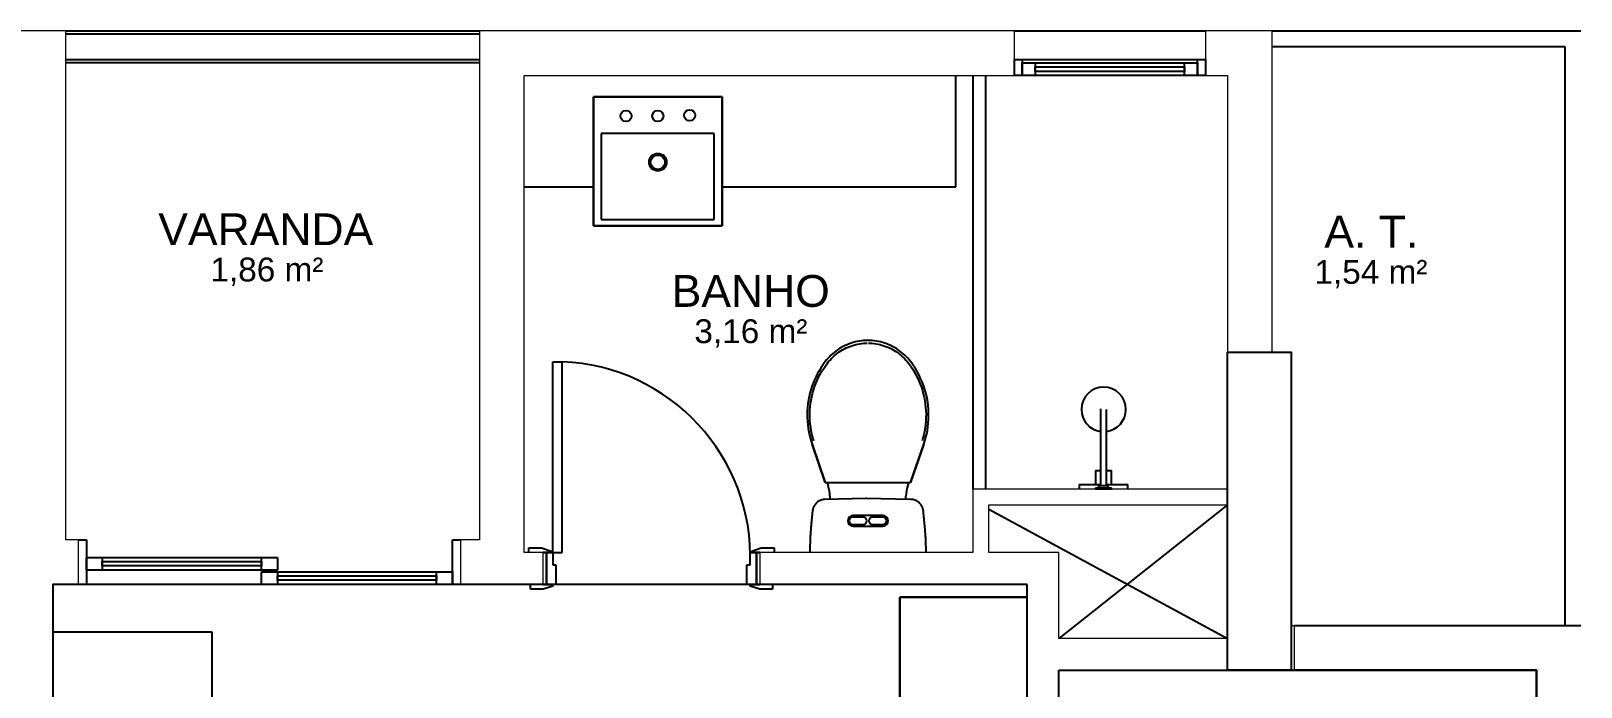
# Model space of a CAD drawing. Header units: centimetres. Extents: x -10.6 to 24.4, y 0 to 16.9.
# Drawn here: x 5.491 to 10.36, y 14.678 to 16.74 of the extents above; entities that cross this region are included whole.
import ezdxf

# ---------------------------------------------------------------- set-up
doc = ezdxf.new("R2010")
doc.units = ezdxf.units.CM
doc.layers.add('LANG-PAREDE', color=3, linetype='Continuous')
doc.layers.add('LANG-PILAR', color=31, linetype='Continuous')
doc.styles.add('Arial', font='arial.ttf', dxfattribs={"height": 7.5})
doc.styles.add('Arial_1', font='arial.ttf', dxfattribs={"height": 10})

msp = doc.modelspace()

# ---------------------------------------------------------------- linework, layer by layer
at = {"lineweight": 20}
for p, q in [((5.6, 16.74), (4.96, 16.74)), ((5.6, 15.14), (5.6, 16.74)), ((8.58, 16.74), (6.9, 16.74)), ((6.9, 16.74), (6.9, 15.14)), ((8.58, 16.65), (8.58, 16.74)), ((9.39, 16.74), (9.18, 16.74)), ((9.18, 16.74), (9.18, 16.65)), ((9.39, 15.73), (9.39, 16.74)), ((7.04, 16.6), (8.58, 16.6)), ((7.04, 15.1), (7.04, 16.6)), ((9.18, 16.6), (9.25, 16.6)), ((9.25, 16.6), (9.25, 15.73)), ((9.25, 14.73), (9.25, 15.73)), ((9.25, 15.73), (9.45, 15.73)), ((9.45, 15.73), (9.45, 14.73)), ((8.45, 15.3), (8.45, 15.1)), ((8.8346, 15.3), (8.45, 15.3)), ((9.25, 15.3), (8.8854, 15.3)), ((8.5, 15.1), (8.5, 15.25)), ((8.5, 15.25), (9.25, 15.25)), ((5.64, 15.14), (5.6, 15.14)), ((5.64, 15), (5.64, 15.14)), ((6.9, 15.14), (6.84, 15.14)), ((6.84, 15.14), (6.84, 15)), ((7.1, 15.1), (7.04, 15.1)), ((7.1, 15), (7.1, 15.1)), ((8.45, 15.1), (7.78, 15.1)), ((7.78, 15.1), (7.78, 15)), ((8.72, 15.1), (8.5, 15.1)), ((8.72, 14.83), (8.72, 15.1)), ((5.56, 12.83), (5.56, 15)), ((5.56, 15), (5.64, 15)), ((6.84, 15), (7.1, 15)), ((7.78, 15), (8.62, 15)), ((8.62, 15), (8.62, 12.62)), ((9.46, 14.87), (9.45, 14.87)), ((9.46, 14.73), (9.46, 14.87)), ((9.25, 14.83), (8.72, 14.83)), ((8.72, 11.12), (8.72, 14.73)), ((8.72, 14.73), (9.25, 14.73)), ((9.45, 14.73), (9.25, 14.73)), ((9.45, 14.73), (9.46, 14.73))]:
    msp.add_line(p, q, dxfattribs=at)
for p, q in [((5.6, 16.74), (6.9, 16.74)), ((6.9, 16.73), (5.6, 16.73)), ((8.58, 16.74), (9.18, 16.74)), ((9.39, 16.74), (10.36, 16.74)), ((10.31, 16.69), (9.39, 16.69)), ((10.31, 14.87), (10.31, 16.69)), ((5.6, 16.65), (6.9, 16.65)), ((6.9, 16.64), (5.6, 16.64)), ((8.58, 16.65), (8.605, 16.65)), ((8.58, 16.6), (8.58, 16.65)), ((8.605, 16.65), (8.605, 16.6)), ((8.605, 16.65), (9.155, 16.65)), ((8.605, 16.64), (8.645, 16.64)), ((8.605, 16.6), (8.605, 16.64)), ((8.645, 16.64), (8.645, 16.6)), ((8.645, 16.64), (9.115, 16.64)), ((8.645, 16.613), (8.645, 16.627)), ((8.645, 16.627), (9.115, 16.627)), ((9.115, 16.613), (8.645, 16.613)), ((9.115, 16.64), (9.155, 16.64)), ((9.115, 16.6), (9.115, 16.64)), ((9.115, 16.627), (9.115, 16.613)), ((9.155, 16.65), (9.18, 16.65)), ((9.155, 16.6), (9.155, 16.65)), ((9.155, 16.64), (9.155, 16.6)), ((9.18, 16.65), (9.18, 16.6)), ((8.3966, 16.25), (8.3966, 16.6)), ((8.45, 16.6), (8.45, 15.3)), ((8.49, 15.3), (8.49, 16.6)), ((8.605, 16.6), (8.58, 16.6)), ((8.645, 16.6), (8.605, 16.6)), ((9.115, 16.6), (8.645, 16.6)), ((9.155, 16.6), (9.115, 16.6)), ((9.18, 16.6), (9.155, 16.6)), ((7.2575, 16.5325), (7.6625, 16.5325)), ((7.2575, 16.1275), (7.2575, 16.5325)), ((7.6625, 16.5325), (7.2575, 16.5325)), ((7.2575, 16.5325), (7.2575, 16.1275)), ((7.6625, 16.5325), (7.6625, 16.1275)), ((7.6625, 16.1275), (7.6625, 16.5325)), ((7.6375, 16.4175), (7.2825, 16.4175)), ((7.2825, 16.4175), (7.2825, 16.1475)), ((7.6375, 16.1475), (7.6375, 16.4175)), ((7.04, 16.25), (7.2575, 16.25)), ((7.6625, 16.25), (8.3966, 16.25)), ((7.6625, 16.1275), (7.2575, 16.1275)), ((7.2575, 16.1275), (7.6625, 16.1275)), ((7.2825, 16.1475), (7.6375, 16.1475)), ((7.13, 15.7), (7.16, 15.7)), ((7.13, 15.1), (7.13, 15.7)), ((7.16, 15.1), (7.16, 15.7)), ((8.8506, 15.5096), (8.8506, 15.3111)), ((8.8694, 15.3111), (8.8694, 15.5096)), ((7.9444, 15.4414), (7.9862, 15.32)), ((7.9862, 15.32), (7.9444, 15.4414)), ((8.2538, 15.32), (8.2956, 15.4414)), ((8.2956, 15.4414), (8.2538, 15.32)), ((8.8346, 15.3586), (8.8346, 15.3143)), ((8.8346, 15.3586), (8.8506, 15.3586)), ((8.8694, 15.3586), (8.8854, 15.3586)), ((8.8854, 15.3143), (8.8854, 15.3586)), ((7.9915, 15.32), (7.9918, 15.319)), ((8.2482, 15.319), (7.9918, 15.319)), ((7.9918, 15.319), (7.995, 15.3098)), ((8.0021, 15.32), (8.2379, 15.32)), ((8.245, 15.3098), (8.2482, 15.319)), ((8.2482, 15.319), (8.2485, 15.32)), ((8.7838, 15.3143), (8.7838, 15.3)), ((8.7838, 15.3143), (8.8505, 15.3143)), ((8.8346, 15.3032), (8.8346, 15.3)), ((8.8346, 15.3032), (8.8854, 15.3032)), ((8.8854, 15.3), (8.8346, 15.3)), ((8.8448, 15.3111), (8.8448, 15.3032)), ((8.8448, 15.3111), (8.8752, 15.3111)), ((8.8695, 15.3143), (8.9362, 15.3143)), ((8.8752, 15.3032), (8.8752, 15.3111)), ((8.8854, 15.3), (8.8854, 15.3032)), ((8.9362, 15.3), (8.9362, 15.3143)), ((8.0005, 15.2772), (8.0005, 15.2678)), ((8.2395, 15.2678), (8.2395, 15.2772)), ((9.25, 15.25), (8.72, 14.83)), ((8.1665, 15.217), (8.0735, 15.217)), ((8.105, 15.212), (8.0735, 15.212)), ((8.1665, 15.212), (8.135, 15.212)), ((8.5, 15.2365), (9.25, 14.83)), ((8.0735, 15.188), (8.105, 15.188)), ((8.0735, 15.183), (8.1665, 15.183)), ((8.135, 15.188), (8.1665, 15.188)), ((5.64, 15.14), (5.665, 15.14)), ((5.665, 15.14), (5.665, 15)), ((6.815, 15), (6.815, 15.14)), ((6.815, 15.14), (6.84, 15.14)), ((7.055, 15.115), (7.095, 15.115)), ((7.055, 15.1), (7.055, 15.115)), ((7.095, 15.115), (7.125, 15.105)), ((7.125, 15.1), (7.1, 15.1)), ((7.1, 15.1), (7.11, 15.1)), ((7.11, 15), (7.11, 15.1)), ((7.11, 15.1), (7.13, 15.1)), ((7.11, 15.1), (7.11, 15)), ((7.125, 15.105), (7.125, 15.1)), ((7.13, 15.1), (7.16, 15.1)), ((7.13, 15.1), (7.13, 15.062)), ((7.75, 15.062), (7.75, 15.1)), ((7.75, 15.1), (7.77, 15.1)), ((7.755, 15.105), (7.785, 15.115)), ((7.755, 15.1), (7.755, 15.105)), ((7.78, 15.1), (7.755, 15.1)), ((7.77, 15.1), (7.77, 15)), ((7.77, 15), (7.77, 15.1)), ((7.77, 15.1), (7.78, 15.1)), ((7.785, 15.115), (7.825, 15.115)), ((7.825, 15.115), (7.825, 15.1)), ((5.665, 15.085), (5.715, 15.085)), ((5.665, 15.045), (5.665, 15.085)), ((5.715, 15.085), (5.715, 15.045)), ((5.715, 15.085), (6.215, 15.085)), ((5.715, 15.058), (5.715, 15.072)), ((5.715, 15.072), (6.215, 15.072)), ((6.215, 15.058), (5.715, 15.058)), ((6.215, 15.085), (6.265, 15.085)), ((6.215, 15.045), (6.215, 15.085)), ((6.215, 15.072), (6.215, 15.058)), ((6.265, 15.085), (6.265, 15.045)), ((7.13, 15.062), (7.14, 15.062)), ((7.14, 15.062), (7.14, 15)), ((7.74, 15.062), (7.75, 15.062)), ((7.74, 15), (7.74, 15.062)), ((5.665, 15), (5.64, 15)), ((5.715, 15.045), (5.665, 15.045)), ((6.215, 15.045), (5.715, 15.045)), ((6.265, 15.045), (6.215, 15.045)), ((6.215, 15.04), (6.265, 15.04)), ((6.215, 15), (6.215, 15.04)), ((6.265, 15), (6.215, 15)), ((6.265, 15.04), (6.265, 15)), ((6.265, 15.04), (6.765, 15.04)), ((6.265, 15.013), (6.265, 15.027)), ((6.265, 15.027), (6.765, 15.027)), ((6.765, 15.013), (6.265, 15.013)), ((6.765, 15), (6.265, 15)), ((6.765, 15.04), (6.815, 15.04)), ((6.765, 15), (6.765, 15.04)), ((6.765, 15.027), (6.765, 15.013)), ((6.815, 15), (6.765, 15)), ((6.815, 15.04), (6.815, 15)), ((6.84, 15), (6.815, 15)), ((7.06, 14.985), (7.06, 15)), ((7.1, 15), (7.13, 15)), ((7.11, 15), (7.1, 15)), ((7.14, 15), (7.11, 15)), ((7.13, 15), (7.13, 14.995)), ((7.77, 15), (7.74, 15)), ((7.75, 15), (7.78, 15)), ((7.75, 14.995), (7.75, 15)), ((7.78, 15), (7.77, 15)), ((7.82, 15), (7.82, 14.985)), ((7.1, 14.985), (7.06, 14.985)), ((7.13, 14.995), (7.1, 14.985)), ((7.78, 14.985), (7.75, 14.995)), ((7.82, 14.985), (7.78, 14.985)), ((8.22, 14.96), (8.62, 14.96)), ((8.22, 14.56), (8.22, 14.96)), ((8.22, 14.56), (8.22, 14.96)), ((8.22, 14.96), (8.62, 14.96)), ((8.62, 14.96), (8.22, 14.96)), ((8.22, 14.96), (8.22, 14.56)), ((10.36, 14.87), (9.46, 14.87)), ((6.06, 14.8499), (5.56, 14.8499)), ((6.06, 12.9547), (6.06, 14.8499)), ((10.22, 14.73), (9.46, 14.73)), ((10.22, 14.03), (10.22, 14.73))]:
    msp.add_line(p, q)
at = {"flags": 128}
for points in [[(8.2539, 15.7007), (8.2497, 15.706), (8.2453, 15.7111), (8.2407, 15.716), (8.2359, 15.7207), (8.2309, 15.7253), (8.2258, 15.7296), (8.2205, 15.7337), (8.215, 15.7376), (8.2094, 15.7413), (8.2036, 15.7448), (8.1977, 15.748), (8.1916, 15.751), (8.1855, 15.7537), (8.1792, 15.7562), (8.1729, 15.7585), (8.1665, 15.7605), (8.16, 15.7622), (8.1534, 15.7637), (8.1468, 15.7649), (8.1401, 15.7658), (8.1334, 15.7665), (8.1267, 15.7669), (8.12, 15.767), (8.1132, 15.7669), (8.1065, 15.7665), (8.0998, 15.7658), (8.0931, 15.7648), (8.0865, 15.7636), (8.08, 15.7622), (8.0735, 15.7604), (8.067, 15.7584), (8.0607, 15.7562), (8.0544, 15.7537), (8.0483, 15.751), (8.0422, 15.748), (8.0363, 15.7447), (8.0306, 15.7413), (8.0249, 15.7376), (8.0195, 15.7337), (8.0141, 15.7295), (8.009, 15.7252), (8.004, 15.7207), (7.9992, 15.7159), (7.9947, 15.711), (7.9903, 15.7059), (7.9861, 15.7007)], [(7.9927, 15.6957), (7.9967, 15.7007), (8.0009, 15.7055), (8.0053, 15.7102), (8.0098, 15.7147), (8.0145, 15.719), (8.0194, 15.7231), (8.0245, 15.7271), (8.0297, 15.7308), (8.035, 15.7343), (8.0405, 15.7376), (8.0461, 15.7406), (8.0519, 15.7435), (8.0577, 15.7461), (8.0637, 15.7485), (8.0697, 15.7506), (8.0758, 15.7525), (8.082, 15.7541), (8.0883, 15.7555), (8.0945, 15.7567), (8.1009, 15.7576), (8.1073, 15.7582), (8.1136, 15.7586), (8.118, 15.7587)], [(8.1221, 15.7587), (8.1264, 15.7586), (8.1328, 15.7582), (8.1392, 15.7576), (8.1455, 15.7567), (8.1518, 15.7555), (8.158, 15.7541), (8.1642, 15.7525), (8.1703, 15.7506), (8.1764, 15.7484), (8.1823, 15.7461), (8.1882, 15.7435), (8.1939, 15.7406), (8.1995, 15.7376), (8.205, 15.7343), (8.2103, 15.7308), (8.2156, 15.727), (8.2206, 15.7231), (8.2255, 15.719), (8.2302, 15.7147), (8.2348, 15.7102), (8.2391, 15.7055), (8.2433, 15.7006), (8.2473, 15.6957)], [(7.9861, 15.7007), (7.9796, 15.6917), (7.9734, 15.6825), (7.9675, 15.673), (7.9621, 15.6633), (7.957, 15.6534), (7.9524, 15.6432), (7.9481, 15.6329), (7.9443, 15.6225), (7.9409, 15.6119), (7.9379, 15.6012), (7.9354, 15.5903), (7.9333, 15.5794), (7.9316, 15.5684), (7.9304, 15.5573), (7.9296, 15.5462), (7.9292, 15.5351), (7.9293, 15.524), (7.9299, 15.5129), (7.9309, 15.5018), (7.9323, 15.4907), (7.9342, 15.4798), (7.9365, 15.4689), (7.9392, 15.4581), (7.9424, 15.4474), (7.9444, 15.4414)], [(7.9498, 15.4516), (7.9468, 15.4619), (7.9442, 15.4724), (7.942, 15.483), (7.9402, 15.4936), (7.9389, 15.5044), (7.938, 15.5151), (7.9376, 15.5259), (7.9375, 15.5367), (7.9379, 15.5475), (7.9388, 15.5583), (7.94, 15.569), (7.9417, 15.5797), (7.9438, 15.5902), (7.9464, 15.6007), (7.9493, 15.6111), (7.9527, 15.6214), (7.9565, 15.6315), (7.9607, 15.6415), (7.9652, 15.6512), (7.9702, 15.6608), (7.9755, 15.6702), (7.9813, 15.6794), (7.9873, 15.6883), (7.9927, 15.6957)], [(8.2473, 15.6957), (8.2536, 15.6869), (8.2597, 15.678), (8.2653, 15.6688), (8.2706, 15.6594), (8.2755, 15.6497), (8.28, 15.6399), (8.2841, 15.6299), (8.2878, 15.6198), (8.2911, 15.6095), (8.294, 15.5991), (8.2965, 15.5886), (8.2986, 15.578), (8.3002, 15.5673), (8.3014, 15.5566), (8.3021, 15.5458), (8.3025, 15.535), (8.3024, 15.5242), (8.3019, 15.5134), (8.3009, 15.5027), (8.2995, 15.492), (8.2977, 15.4813), (8.2955, 15.4708), (8.2928, 15.4603), (8.2902, 15.4516)], [(8.2956, 15.4414), (8.299, 15.4519), (8.302, 15.4627), (8.3046, 15.4735), (8.3067, 15.4844), (8.3084, 15.4954), (8.3096, 15.5065), (8.3104, 15.5176), (8.3108, 15.5287), (8.3107, 15.5399), (8.3102, 15.551), (8.3092, 15.5621), (8.3078, 15.5731), (8.3059, 15.5841), (8.3036, 15.595), (8.3009, 15.6058), (8.2977, 15.6164), (8.2941, 15.627), (8.2901, 15.6373), (8.2857, 15.6476), (8.2809, 15.6576), (8.2756, 15.6674), (8.27, 15.677), (8.264, 15.6864), (8.2577, 15.6956), (8.2539, 15.7007)], [(8.8506, 15.55), (8.8506, 15.55), (8.8506, 15.5499), (8.8506, 15.5497), (8.8506, 15.5495), (8.8506, 15.5492), (8.8506, 15.5488), (8.8506, 15.5484), (8.8506, 15.5479), (8.8506, 15.5474), (8.8506, 15.5468), (8.8506, 15.5462), (8.8506, 15.5454), (8.8506, 15.5447), (8.8506, 15.5438), (8.8506, 15.5429), (8.8506, 15.542), (8.8506, 15.541), (8.8506, 15.54), (8.8506, 15.5389), (8.8506, 15.5377), (8.8506, 15.5366), (8.8506, 15.5353), (8.8506, 15.5341), (8.8506, 15.5328), (8.8506, 15.5314), (8.8506, 15.53), (8.8506, 15.5286), (8.8506, 15.5272), (8.8506, 15.5257), (8.8506, 15.5242), (8.8506, 15.5227), (8.8506, 15.5212), (8.8506, 15.5196), (8.8506, 15.518), (8.8506, 15.5165), (8.8506, 15.5149), (8.8506, 15.5133), (8.8506, 15.5116), (8.8506, 15.51), (8.8506, 15.5096)], [(8.8694, 15.5096), (8.8694, 15.5112), (8.8694, 15.5128), (8.8694, 15.5144), (8.8694, 15.516), (8.8694, 15.5176), (8.8694, 15.5192), (8.8694, 15.5208), (8.8694, 15.5223), (8.8694, 15.5238), (8.8694, 15.5253), (8.8694, 15.5268), (8.8694, 15.5282), (8.8694, 15.5297), (8.8694, 15.5311), (8.8694, 15.5324), (8.8694, 15.5337), (8.8694, 15.535), (8.8694, 15.5362), (8.8694, 15.5374), (8.8694, 15.5386), (8.8694, 15.5397), (8.8694, 15.5407), (8.8694, 15.5417), (8.8694, 15.5427), (8.8694, 15.5436), (8.8694, 15.5444), (8.8694, 15.5452), (8.8694, 15.546), (8.8694, 15.5466), (8.8694, 15.5473), (8.8694, 15.5478), (8.8694, 15.5483), (8.8694, 15.5487), (8.8694, 15.5491), (8.8694, 15.5494), (8.8694, 15.5497), (8.8694, 15.5498), (8.8694, 15.5499), (8.8694, 15.55), (8.8694, 15.55)], [(7.9862, 15.32), (7.9866, 15.32), (7.9878, 15.32), (7.9897, 15.32), (7.9922, 15.32), (7.9952, 15.32), (7.9986, 15.32), (8.0021, 15.32)], [(8.2379, 15.32), (8.2414, 15.32), (8.2448, 15.32), (8.2478, 15.32), (8.2503, 15.32), (8.2522, 15.32), (8.2534, 15.32), (8.2538, 15.32)], [(7.985, 15.2674), (7.9833, 15.2673), (7.9817, 15.2672), (7.9801, 15.2669), (7.9785, 15.2667), (7.9769, 15.2663), (7.9753, 15.2659), (7.9737, 15.2654), (7.9722, 15.2649), (7.9706, 15.2642), (7.9691, 15.2636), (7.9677, 15.2629), (7.9662, 15.2621), (7.9648, 15.2612), (7.9634, 15.2603), (7.9621, 15.2594), (7.9608, 15.2584), (7.9596, 15.2573), (7.9583, 15.2562), (7.9572, 15.2551), (7.9561, 15.2539), (7.955, 15.2526), (7.954, 15.2514), (7.953, 15.25), (7.9521, 15.2487), (7.9512, 15.2473), (7.9504, 15.2458), (7.9497, 15.2444), (7.949, 15.2429), (7.9483, 15.2414), (7.9478, 15.2398), (7.9473, 15.2383), (7.9468, 15.2367), (7.9465, 15.2351), (7.9461, 15.2335), (7.9459, 15.2319), (7.9459, 15.2316)], [(7.985, 15.2674), (7.9833, 15.2673), (7.9817, 15.2672), (7.9801, 15.2669), (7.9785, 15.2667), (7.9769, 15.2663), (7.9753, 15.2659), (7.9737, 15.2654), (7.9722, 15.2649), (7.9706, 15.2642), (7.9691, 15.2636), (7.9677, 15.2629), (7.9662, 15.2621), (7.9648, 15.2612), (7.9634, 15.2603), (7.9621, 15.2594), (7.9608, 15.2584), (7.9596, 15.2573), (7.9583, 15.2562), (7.9572, 15.2551), (7.9561, 15.2539), (7.955, 15.2526), (7.954, 15.2514), (7.953, 15.25), (7.9521, 15.2487), (7.9512, 15.2473), (7.9504, 15.2458), (7.9497, 15.2444), (7.949, 15.2429), (7.9483, 15.2414), (7.9478, 15.2398), (7.9473, 15.2383), (7.9468, 15.2367), (7.9465, 15.2351), (7.9461, 15.2335), (7.9459, 15.2319)], [(8.255, 15.2674), (8.1135, 15.27), (7.985, 15.2674)], [(8.1165, 15.2699), (8.1135, 15.27), (8.0711, 15.2691)], [(8.2941, 15.2316), (8.2939, 15.2333), (8.2936, 15.2349), (8.2932, 15.2365), (8.2928, 15.2381), (8.2923, 15.2396), (8.2917, 15.2412), (8.2911, 15.2427), (8.2904, 15.2442), (8.2897, 15.2456), (8.2889, 15.2471), (8.2881, 15.2485), (8.2871, 15.2498), (8.2862, 15.2512), (8.2852, 15.2525), (8.2841, 15.2537), (8.283, 15.2549), (8.2818, 15.2561), (8.2806, 15.2572), (8.2794, 15.2582), (8.2781, 15.2592), (8.2767, 15.2602), (8.2754, 15.2611), (8.274, 15.262), (8.2725, 15.2627), (8.2711, 15.2635), (8.2696, 15.2642), (8.2681, 15.2648), (8.2665, 15.2653), (8.2649, 15.2658), (8.2634, 15.2662), (8.2618, 15.2666), (8.2602, 15.2669), (8.2585, 15.2671), (8.2569, 15.2673), (8.2553, 15.2674), (8.255, 15.2674)], [(8.2941, 15.2316), (8.2939, 15.2333), (8.2936, 15.2349), (8.2932, 15.2365), (8.2928, 15.2381), (8.2923, 15.2396), (8.2917, 15.2412), (8.2911, 15.2427), (8.2904, 15.2442), (8.2897, 15.2456), (8.2889, 15.2471), (8.2881, 15.2485), (8.2871, 15.2498), (8.2862, 15.2512), (8.2852, 15.2525), (8.2841, 15.2537), (8.283, 15.2549), (8.2818, 15.2561), (8.2806, 15.2572), (8.2794, 15.2582), (8.2781, 15.2592), (8.2767, 15.2602), (8.2754, 15.2611), (8.274, 15.262), (8.2725, 15.2627), (8.2711, 15.2635), (8.2696, 15.2642), (8.2681, 15.2648), (8.2665, 15.2653), (8.2649, 15.2658), (8.2634, 15.2662), (8.2618, 15.2666), (8.2602, 15.2669), (8.2585, 15.2671), (8.2569, 15.2673), (8.2553, 15.2674)], [(7.9459, 15.2316), (7.9414, 15.1903), (7.9386, 15.1488), (7.9375, 15.1072), (7.9375, 15.1)], [(7.9459, 15.2316), (7.9414, 15.1903), (7.9403, 15.1731)], [(8.3025, 15.1), (8.3017, 15.1416), (8.2992, 15.1831), (8.295, 15.2245), (8.2941, 15.2316)], [(8.2999, 15.1717), (8.2992, 15.1831), (8.295, 15.2245), (8.2941, 15.2316)], [(7.9394, 15.1602), (7.9386, 15.1488), (7.9375, 15.1072), (7.9375, 15.1)], [(8.3025, 15.1), (8.3017, 15.1416), (8.3006, 15.1588)]]:
    msp.add_lwpolyline(points, dxfattribs=at)
for centre, radius in [((7.36, 16.4725), 0.0175), ((7.46, 16.4725), 0.0175), ((7.56, 16.475), 0.0175), ((7.46, 16.3275), 0.0275), ((7.46, 16.3275), 0.0225)]:
    msp.add_circle(centre, radius)
for centre, radius, start, end in [((7.1354, 15.0854), 0.6151, 357.8168, 87.7063), ((8.8604, 15.5503), 0.0699, 0, 180), ((8.8604, 15.5503), 0.0699, 180, 261.8783), ((8.86, 15.55), 0.0094, 165, 180), ((8.86, 15.55), 0.0094, 180, 185.3627), ((8.8604, 15.5503), 0.0699, 277.4736, 0), ((7.9005, 15.2772), 0.1, 0, 19.0186), ((8.3395, 15.2772), 0.1, 160.9814, 180), ((7.9865, 15.2265), 0.041, 130.0668, 132.457), ((8.2535, 15.2265), 0.041, 45.2401, 47.543), ((8.0735, 15.2), 0.017, 90, 270), ((8.0735, 15.2), 0.012, 90, 270), ((8.105, 15.2), 0.012, 270, 90), ((8.135, 15.2), 0.012, 90, 270), ((8.1665, 15.2), 0.017, 270, 90), ((8.1665, 15.2), 0.012, 270, 90)]:
    msp.add_arc(centre, radius, start, end)
at = {"layer": 'LANG-PAREDE'}
for points in [[(8.62, 15), (5.56, 15), (5.56, 11.22), (8.62, 11.22)], [(8.72, 14.73), (10.22, 14.73), (10.22, 13.23), (8.72, 13.23)]]:
    msp.add_lwpolyline(points, close=True, dxfattribs=at)
at = {"layer": 'LANG-PILAR'}
msp.add_lwpolyline([(9.25, 15.73), (9.45, 15.73), (9.45, 14.73), (9.25, 14.73)], close=True, dxfattribs=at)

# ---------------------------------------------------------------- texts
at = {"attachment_point": 1}
for s, insert, char_height, width, style in [('VARANDA', (5.8908, 16.1667), 0.1, 0.837763, 'Arial_1'), ('A. T.', (9.5538, 16.1592), 0.1, 0.364768, 'Arial_1'), ('1,86 m²', (6.0545, 16.0276), 0.075, 0.440928, 'Arial'), ('1,54 m²', (9.5225, 16.0201), 0.075, 0.440928, 'Arial'), ('BANHO', (7.5036, 15.9727), 0.1, 0.613291, 'Arial_1'), ('3,16 m²', (7.5749, 15.8336), 0.075, 0.440928, 'Arial')]:
    msp.add_mtext(s, dxfattribs=dict(at, insert=insert, char_height=char_height, width=width, style=style))

doc.saveas('drawing.dxf')
